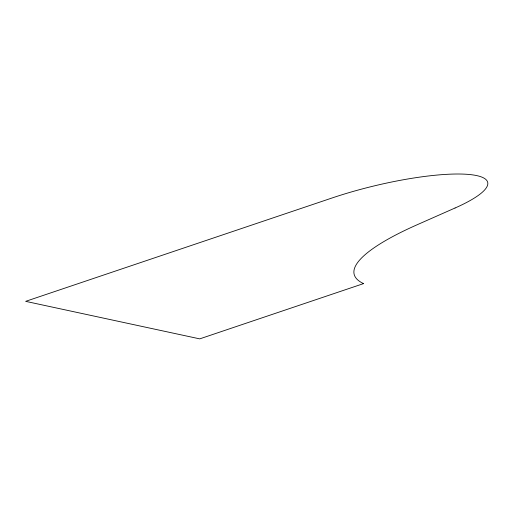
<?xml version="1.0" encoding="UTF-8"?>
<svg xmlns="http://www.w3.org/2000/svg" width="513" height="513" viewBox="0 0 513 513"><rect width="100%" height="100%" fill="white"/><g stroke="black" fill="none" stroke-linecap="round" stroke-linejoin="round"><path stroke-width="0.77" d="M455.069 207.996L417.101 224.777A213.94 44.484 -13.5 0 0 363.57 283.599L199.73 338.869L25.65 301.349L332.187 197.941A110.827 23.04 -13.5 0 1 468.087 174.388A110.827 23.04 -13.5 0 1 455.069 207.996"/></g></svg>
